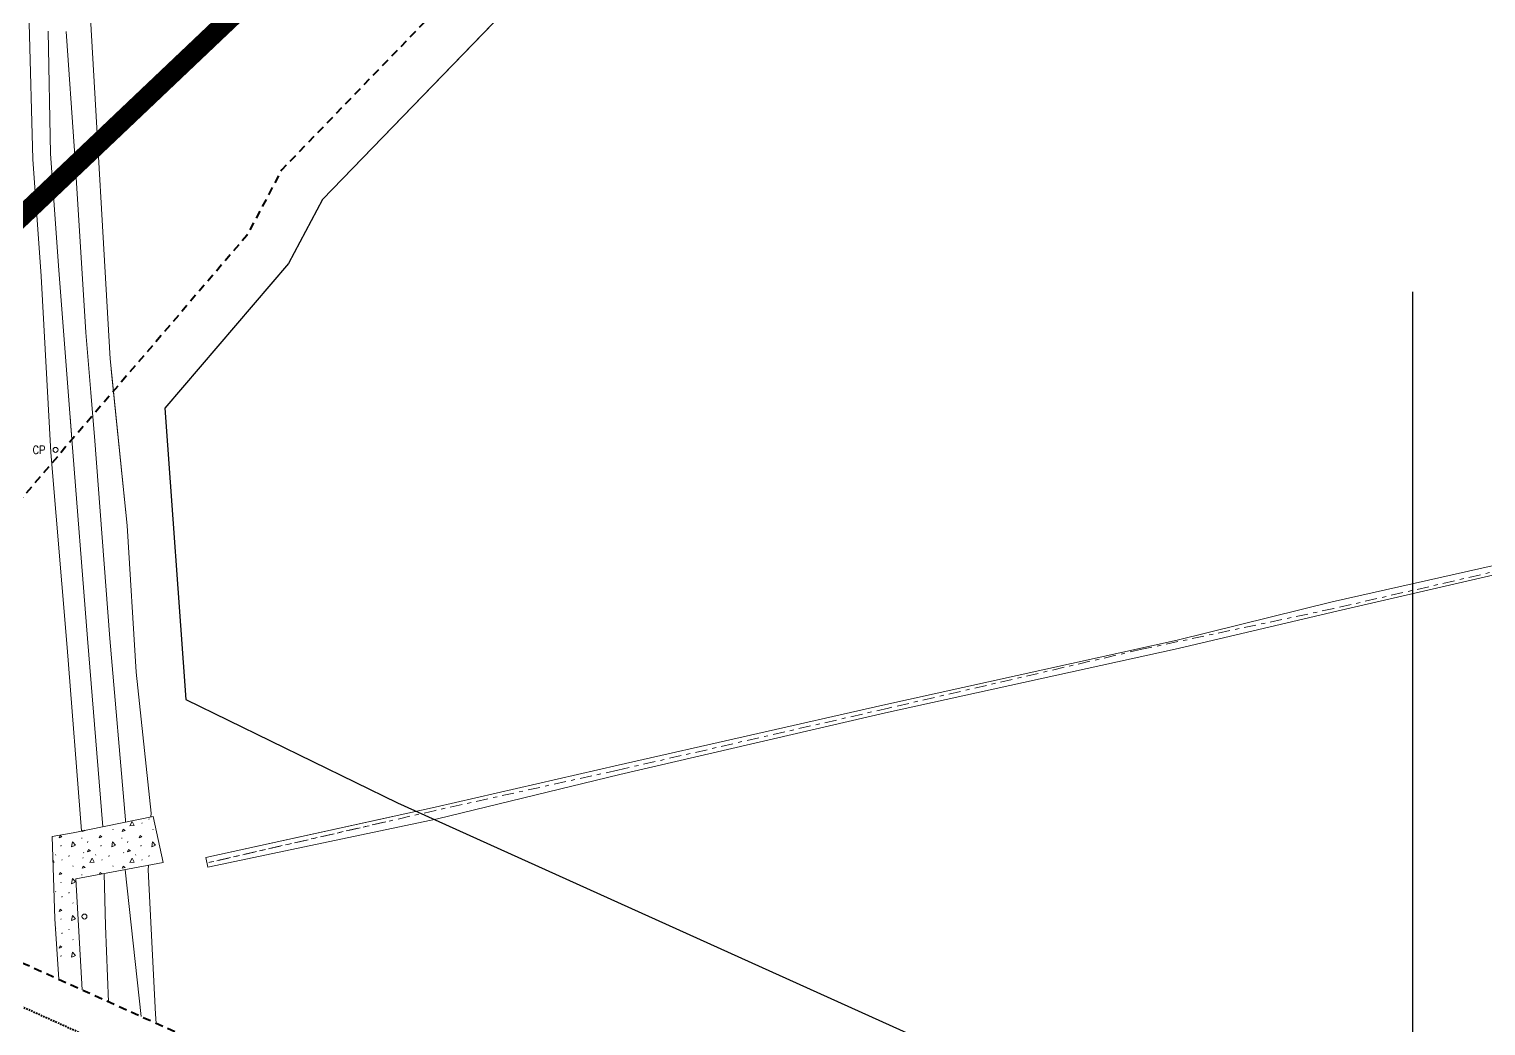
# Model space of a CAD drawing. Header units: metres. Extents: x -703672 to 3951284, y -4124475 to 4104628.
# Drawn here: x 327111.4 to 327257, y 4103983 to 4104082.7 of the extents above; entities that cross this region are included whole.
import ezdxf
from ezdxf.enums import TextEntityAlignment as Align

# ---------------------------------------------------------------- set-up
doc = ezdxf.new("R2010")
doc.units = ezdxf.units.M
doc.header["$MEASUREMENT"] = 0
doc.linetypes.add('DGN Style 2', pattern=[1.3283826688107345, 0.7970296012864407, -0.5313530675242938])
doc.linetypes.add('DGN Style 7', pattern=[2.6567653376214695, 1.195544401929661, -0.5313530675242938, 0.3985148006432204, -0.5313530675242938])
for name, color, linetype, lineweight in [('0_가배수로', 6, 'DGN Style 2', 40), ('C-ANNO-TEXT', 7, 'Continuous', 25), ('C-PROP-CONS(Alpha)', 7, 'DGN Style 2', 40), ('V-ANNO-PATT', 9, 'Continuous', 0), ('V-DTCH-CNTR', 252, 'DGN Style 7', 0), ('V-DTCH-TOP~', 252, 'Continuous', 0), ('V-POWR-POLE', 7, 'Continuous', 0), ('V-SITE-WALK', 7, 'Continuous', 0)]:
    doc.layers.add(name, color=color, linetype=linetype, lineweight=lineweight)
doc.styles.add('Style-STANDARD', font='STANDARD.shx')

# ---------------------------------------------------------------- blocks, each defined once
blk = doc.blocks.new('POLE1_1')
at = {"layer": 'V-POWR-POLE', "linetype": 'ByBlock'}
blk.add_circle((6.589354597963393e-05, 6.589386612176895e-05), 0.16473379, dxfattribs=at)
blk = doc.blocks.new('NULL_70')
at = {"layer": 'V-POWR-POLE', "linetype": 'ByBlock', "xscale": 1.5, "yscale": 1.5, "zscale": 0.5}
blk.add_blockref('POLE1_1', (0, 0), dxfattribs=at)
blk = doc.blocks.new('NULL_69')
at = {"layer": 'V-POWR-POLE', "linetype": 'ByBlock'}
blk.add_blockref('NULL_70', (0, 0), dxfattribs=at)
at = {"layer": 'V-POWR-POLE', "linetype": 'ByBlock', "style": 'Style-STANDARD'}
blk.add_text('CP', height=0.8, dxfattribs=at).set_placement((-1, 0), align=Align.MIDDLE_RIGHT)
blk = doc.blocks.new('POLE1_3')
at = {"layer": 'V-POWR-POLE', "linetype": 'ByBlock'}
blk.add_circle((6.589357508346438e-05, 6.589386612176895e-05), 0.16473379, dxfattribs=at)
blk = doc.blocks.new('NULL_1848')
at = {"layer": 'V-POWR-POLE', "linetype": 'ByBlock', "xscale": 1.5, "yscale": 1.5, "zscale": 0.5}
blk.add_blockref('POLE1_3', (0, 0), dxfattribs=at)

msp = doc.modelspace()

# ---------------------------------------------------------------- linework, layer by layer
at = {"layer": '0_가배수로', "color": 9, "ltscale": 0.2, "transparency": 33554661, "flags": 128}
msp.add_lwpolyline([(327046.9351024613, 4104013.742851849), (327192.6252087915, 4103947.971507637), (327160.3804271012, 4103876.323355535), (327173.9380574852, 4103868.92564632)], dxfattribs=at)
at = {"layer": 'C-ANNO-TEXT', "color": 1, "lineweight": -2, "ltscale": 0.6, "const_width": 2}
msp.add_lwpolyline([(327554.8350382773, 4104380.16774108), (327275.3480059607, 4104220.406195212), (327093.3818080015, 4104047.583524398), (327001.8950954843, 4103885.810832099), (326940.431142319, 4103781.08774414), (326891.8948100628, 4103650.048591174), (326879.9189725379, 4103599.019840731), (326881.1756962286, 4103522.160821603), (327011.0294437818, 4103497.589092612), (327253.4385069069, 4103456.857713948), (327544.716564442, 4103334.973178718), (327826.9203376779, 4103396.417603671), (327953.6137947738, 4102865.62848762), (328093.7569675464, 4102751.786021037), (328281.8958965763, 4102788.880219985)], dxfattribs=at)
at = {"layer": 'C-ANNO-TEXT', "color": 4, "lineweight": 30, "ltscale": 0.6, "elevation": 5.983413176301609}
msp.add_lwpolyline([(327665.5729307538, 4104001.849001709), (327641.232378814, 4104115.978905268), (327619.8861136422, 4104216.068960391), (327591.7260042686, 4104314.452543943), (327580.4504597362, 4104313.59571581), (327573.2267021704, 4104352.255640398), (327528.9121857327, 4104334.941619649), (327474.4079680003, 4104310.967645216), (327379.6999764125, 4104258.140628737), (327339.8195604153, 4104230.764450457), (327333.9914384905, 4104229.543941272), (327219.5630500407, 4104141.476783445), (327182.0491303254, 4104108.423911608), (327140.7227356881, 4104065.652639747), (327137.3190008439, 4104059.241637646), (327124.9503086815, 4104044.794111523), (327127.0686271138, 4104015.680140578)], dxfattribs=at)
at = {"layer": 'C-ANNO-TEXT', "color": 251, "lineweight": 30, "ltscale": 0.6, "elevation": 5.983413176301609}
msp.add_lwpolyline([(327344.4810744388, 4103975.106158198), (327519.4609574685, 4103989.493506075), (327567.1423479246, 4103995.960552649), (327618.4078448146, 4104000.15195829), (327665.5729307538, 4104001.849001709), (327641.232378814, 4104115.978905268), (327619.7443724439, 4104216.564164684), (327591.7260042686, 4104314.452543943), (327580.4504597362, 4104313.59571581), (327573.2267021704, 4104352.255640398), (327529.2050396148, 4104335.056039902), (327475.0566468335, 4104311.252970103), (327380.3080882658, 4104258.479826458), (327339.8195604153, 4104230.764450457), (327333.9914384905, 4104229.543941272), (327219.5630500407, 4104141.476783445), (327181.6303627212, 4104107.99050281), (327140.7227356881, 4104065.652639747), (327137.3190008439, 4104059.241637646), (327124.9503086815, 4104044.794111523), (327127.0686271138, 4104015.680140578), (327148.2210934783, 4104005.32173222), (327237.5672886667, 4103964.986671002)], dxfattribs=at)
at = {"layer": 'C-ANNO-TEXT', "color": 0, "lineweight": -2, "ltscale": 0.6}
msp.add_lwpolyline([(327249.6568795011, 4104056.41952674), (327249.6568795011, 4103861.9290809)], dxfattribs=at)
at = {"layer": 'C-PROP-CONS(Alpha)', "color": 9, "transparency": 33554661, "flags": 128}
msp.add_lwpolyline([(328051.3527000129, 4102748.37939936), (328033.3155557459, 4102763.759859016), (328008.635876491, 4102785.194791595), (328001.0587122234, 4102791.754994317), (327978.7635198684, 4102811.492673358), (327966.1439298082, 4102822.81362133), (327961.8799502737, 4102829.347595384), (327957.057644274, 4102838.760785415), (327950.9142166439, 4102852.447486374), (327944.9108842695, 4102882.46314165), (327922.9503158275, 4102979.617200589), (327922.1960612735, 4102984.074704956), (327896.895254712, 4103096.805002357), (327873.602682129, 4103197.996084934), (327970.2778919048, 4103222.03458913), (327945.2853782952, 4103305.343080384), (327930.2819876203, 4103330.564998057), (327883.5789010234, 4103409.045375251), (327883.5789010235, 4103409.045375251), (327870.9613363898, 4103413.475533437), (327831.8293273544, 4103476.306306486), (327799.6734495071, 4103521.613691107), (327806.6592676204, 4103526.955593927), (327784.9216440988, 4103571.617824119), (327626.2738909589, 4103555.289453546), (327612.5795421994, 4103537.316554541), (327610.912267143, 4103605.482858766), (327464.3899750119, 4103600.408329677), (327376.9287606052, 4103410.137822579), (327521.4700117525, 4103346.727226583), (327528.8281654069, 4103347.647212733), (327568.3287292437, 4103211.27215154), (327234.5934998402, 4103358.397358307), (327245.9429127203, 4103450.162797557), (327247.4057606828, 4103462.282137395), (327240.1466832621, 4103465.304146356), (327209.4846702361, 4103470.912804143), (327163.5775247305, 4103479.173001934), (327097.1773292364, 4103490.791457197), (327094.8037589096, 4103490.336329404), (327087.5669605479, 4103491.465917642), (327077.449539086, 4103494.95888159), (327074.0302851388, 4103496.139353393), (327072.3445527111, 4103496.70369043), (327040.4265800085, 4103507.290822693), (327024.6254833043, 4103509.746641063), (327005.0554566061, 4103511.621346213), (326997.3663593705, 4103513.401218432), (326987.1858611336, 4103509.176851866), (326924.9401869376, 4103516.679666858), (326868.1898380349, 4103514.452095245, -0.4874798272826256), (326842.7291952347, 4103544.504835935), (326855.8128268328, 4103607.653487044), (326872.3549334486, 4103674.829124694), (326885.7849688843, 4103716.963841686), (326897.1820855098, 4103756.392376348), (326911.8079730987, 4103792.562866542), (326942.7784593481, 4103859.495280759), (326985.0309523789, 4103937.170100313), (327038.3759761521, 4104017.339902852), (327049.9699591843, 4104031.93014326), (327093.2772874826, 4104085.216318096), (327121.0561478767, 4104115.05712215), (327147.4927338528, 4104141.109056442), (327201.0579048989, 4104189.950156559), (327247.8236230445, 4104227.241544621), (327274.2756034104, 4104246.458416275), (327310.9052788371, 4104272.189052842), (327338.7507480193, 4104290.682435896), (327394.3822770293, 4104323.718145463), (327454.7797406209, 4104356.193582261), (327554.8217139727, 4104397.588329164), (327560.1573850386, 4104391.696800068), (327629.8959608893, 4104414.015198105), (327759.0313031515, 4104448.398455133), (327757.2739255879, 4104455.165774307), (328107.0540342975, 4104542.510103815), (328119.3380608568, 4104542.510103815), (328124.6483431717, 4104536.17317302), (328129.4254646109, 4104518.549251009), (328131.921990407, 4104503.029638088), (328135.078302787, 4104500.213224401), (328154.085317786, 4104500.667789092), (328149.8985258908, 4104547.783738694), (328149.7745655841, 4104555.824714896), (328168.0966631506, 4104560.116307975), (328180.1971601305, 4104561.571233069), (328186.8764764442, 4104562.389659171), (328203.8937110046, 4104564.517264253), (328194.5649608789, 4104557.623580912), (328191.4437345657, 4104556.202444898), (328187.3603782359, 4104545.719257489), (328182.8253075863, 4104532.763466077), (328181.3393865761, 4104525.839460123), (328180.4385673145, 4104514.508980992), (328180.3416913476, 4104501.519693172), (328182.9952471908, 4104464.369911368), (328121.0450735461, 4104464.115166628), (328089.3117504606, 4104492.939601823), (327768.6929376793, 4104411.193379837), (327762.394272341, 4104435.44831491), (327630.6153729495, 4104402.081270727), (327568.961239384, 4104381.975780278), (327586.7809209799, 4104362.299684941), (327579.7950375145, 4104360.190021981), (327526.9949811692, 4104339.560635842), (327472.178603134, 4104315.449356015), (327377.0616109308, 4104262.394203749), (327337.8150383515, 4104235.453131521), (327331.8477650884, 4104234.203481648), (327216.3820695355, 4104145.337984444), (327178.5929724798, 4104112.042658567), (327136.6371358891, 4104068.619937841), (327133.1617217513, 4104062.073926368), (327081.9927725713, 4104002.304896605), (327197.9125123062, 4103949.973291562), (327165.5484697489, 4103878.060140899), (327236.1839484199, 4103839.517953459), (327385.373955234, 4103849.829860281), (327376.9496945368, 4103947.711745712), (327522.7087312953, 4103959.659207741), (327570.1209276664, 4103966.104005254), (327619.9429955619, 4103970.187781311), (327675.5802737248, 4103972.189662043), (327840.2462419602, 4103985.686872555), (327861.3262067086, 4103740.757760243), (327930.6420660896, 4103742.354851621), (327992.4427256854, 4103748.227855178), (328033.5029494578, 4103744.724846469), (328070.8848923553, 4103745.586155542), (328069.9830035489, 4103756.769478619), (328241.8330771768, 4103770.442215998), (328288.4642937218, 4103241.598537642), (328052.9743225681, 4103223.495877456), (328046.3409570817, 4103208.988679592), (328077.9633670195, 4102853.33535271), (328045.914018165, 4102815.224954779), (328124.4115326538, 4102748.37939936)], format="xyb", dxfattribs=at)
at = {"layer": 'V-ANNO-PATT', "linetype": 'Continuous'}
for p, q in [((327122.6501759212, 4104003.266397661, 6.736827874631977), (327122.68577595, 4104003.34629759, 6.736924990158528)), ((327123.3694670793, 4104003.656097311, 6.740432444425686), (327123.4050671081, 4104003.735997239, 6.740529559952236)), ((327116.6580636313, 4104001.846198938, 6.704350602487274), (327116.66696287, 4104001.76629901, 6.704508817323614)), ((327117.2117508904, 4104001.374899363, 6.708159630925152), (327117.2472509215, 4104001.45489929, 6.708256038572031)), ((327119.7603191192, 4104002.698098172, 6.721008429891612), (327119.7958181247, 4104002.644798221, 6.7212835976162)), ((327120.657997787, 4104001.846198938, 6.727301646342418), (327120.6668970257, 4104001.76629901, 6.727459861178758)), ((327121.211685046, 4104001.374899363, 6.731110674780297), (327121.2471850772, 4104001.45489929, 6.731207082427176)), ((327123.7602532749, 4104002.698098172, 6.743959473746756), (327123.7957522803, 4104002.644798221, 6.744234641471344)), ((327114.0183940674, 4104000.15460046, 6.691473131101134), (327114.0538930729, 4104000.101300508, 6.691748298825715)), ((327114.5614917155, 4104001.01079969, 6.693441114192829), (327114.5970917451, 4104001.090799618, 6.693538095615793)), ((327115.3695704878, 4103999.980800616, 6.699459065744698), (327115.4051705166, 4104000.060700544, 6.699556181271255)), ((327116.7548462569, 4103999.795300782, 6.707656348156483), (327116.7904462865, 4103999.875300711, 6.707753329579454)), ((327116.8221496528, 4104000.380600256, 6.707257591191151), (327116.8577486567, 4104000.327300304, 6.707533332691831)), ((327118.018328223, 4104000.15460046, 6.714424174956278), (327118.0538272285, 4104000.101300508, 6.714699342680859)), ((327118.5614258712, 4104001.01079969, 6.716392158047974), (327118.5970259007, 4104001.090799618, 6.716489139470937)), ((327119.3695046435, 4103999.980800616, 6.722410109599842), (327119.4051046722, 4104000.060700544, 6.7225072251264)), ((327120.8220838084, 4104000.380600256, 6.730208635046296), (327120.8576828123, 4104000.327300304, 6.730484376546976)), ((327122.0182623787, 4104000.15460046, 6.737375218811422), (327122.0537613842, 4104000.101300508, 6.737650386536004)), ((327122.5613600268, 4104001.01079969, 6.739343201903118), (327122.5969600564, 4104001.090799618, 6.739440183326082)), ((327123.3694387991, 4103999.980800616, 6.745361153454986), (327123.4050388279, 4104000.060700544, 6.745458268981544)), ((327114.6502793297, 4103999.591100966, 6.695854495950989), (327114.6858793584, 4103999.671000895, 6.695951611477547)), ((327115.7603566833, 4103999.022801477, 6.702986095065775), (327115.7958556889, 4103998.969501526, 6.703261262790356)), ((327118.6502134853, 4103999.591100966, 6.718805539806134), (327118.6858135141, 4103999.671000895, 6.718902655332691)), ((327119.760290839, 4103999.022801477, 6.725937138920919), (327119.7957898445, 4103998.969501526, 6.7262123066455)), ((327122.650147641, 4103999.591100966, 6.741756583661278), (327122.6857476698, 4103999.671000895, 6.741853699187836)), ((327114.5614634353, 4103997.335502995, 6.698369823222137), (327114.5970634649, 4103997.415502923, 6.698466804645101)), ((327116.6580353511, 4103998.170902243, 6.709279311516582), (327116.6669345898, 4103998.091002315, 6.709437526352922)), ((327114.0183657872, 4103996.479303765, 6.696401840130434), (327114.0538647927, 4103996.426003813, 6.696677007855016)), ((327114.6502510494, 4103995.915804271, 6.700783204980297), (327114.6858510782, 4103995.995704199, 6.700880320506847)), ((327115.3695422076, 4103996.305503921, 6.704387774774005), (327115.4051422364, 4103996.385403849, 6.704484890300556)), ((327115.7603284031, 4103995.347504782, 6.707914804095083), (327115.7958274086, 4103995.29420483, 6.708189971819664)), ((327114.0183375069, 4103992.804007069, 6.701330549159742), (327114.0538365124, 4103992.750707117, 6.701605716884323)), ((327114.561435155, 4103993.660206299, 6.703298532251438), (327114.5970351846, 4103993.740206227, 6.703395513674408)), ((327115.3695139273, 4103992.630207225, 6.709316483803313), (327115.4051139561, 4103992.710107153, 6.709413599329864)), ((327114.6502227692, 4103992.240507576, 6.705711914009605), (327114.685822798, 4103992.320407504, 6.705809029536155)), ((327115.7603001228, 4103991.672208087, 6.712843513124383), (327115.7957991284, 4103991.618908135, 6.713118680848972)), ((327114.5614068749, 4103989.984909604, 6.708227241280746), (327114.5970069044, 4103990.064909532, 6.708324222703709))]:
    msp.add_line(p, q, dxfattribs=at)
at = {"layer": 'V-ANNO-PATT', "linetype": 'Continuous', "extrusion": (-0.005737755803885139, 0.001341057917844616, 0.9999826397103083), "flags": 128}
for points, elevation in [([(327116.1052361783, 4104001.84436814), (327116.3450361782, 4104002.29716814), (327116.5315361784, 4104001.879868139), (327116.1141361785, 4104001.84436814)], 3633.492901554925), ([(327112.1052361782, 4103998.16906814), (327112.3450361783, 4103998.621868141), (327112.5315361785, 4103998.20456814), (327112.114136178, 4103998.16906814)], 3633.492901554919), ([(327116.105236178, 4103998.16906814), (327116.3450361783, 4103998.621868142), (327116.5315361782, 4103998.20456814), (327116.1141361781, 4103998.16906814)], 3633.492901554922)]:
    msp.add_lwpolyline(points, dxfattribs=dict(at, elevation=elevation))
at = {"layer": 'V-ANNO-PATT', "linetype": 'Continuous', "extrusion": (-0.005737755805324997, 0.001341057915015519, 0.9999826397103038), "flags": 128}
for points, elevation in [([(327109.039436176, 4104000.650068153), (327109.1459361761, 4104000.872068155), (327109.3235361761, 4104000.738868155), (327109.039436176, 4104000.650068153)], 3633.492889473299), ([(327113.0394361758, 4104000.650068153), (327113.145936176, 4104000.872068155), (327113.323536176, 4104000.738868154), (327113.0394361758, 4104000.650068153)], 3633.492889473297), ([(327117.039436176, 4104000.650068152), (327117.145936176, 4104000.872068156), (327117.3235361762, 4104000.738868155), (327117.039436176, 4104000.650068152)], 3633.492889473292), ([(327109.0394361762, 4103996.974768156), (327109.1459361761, 4103997.196768154), (327109.3235361764, 4103997.063568154), (327109.0394361762, 4103996.974768156)], 3633.492889473303), ([(327109.039436176, 4103993.299468155), (327109.1459361761, 4103993.521468153), (327109.3235361761, 4103993.388268153), (327109.039436176, 4103993.299468155)], 3633.492889473313), ([(327109.0394361762, 4103989.624168155), (327109.145936176, 4103989.846168153), (327109.3235361763, 4103989.712968153), (327109.0394361762, 4103989.624168155)], 3633.492889473319)]:
    msp.add_lwpolyline(points, dxfattribs=dict(at, elevation=elevation))
at = {"layer": 'V-ANNO-PATT', "linetype": 'Continuous', "extrusion": (-0.005737755804522533, 0.001341057916962076, 0.9999826397103057), "flags": 128}
for points, elevation in [([(327110.2956361774, 4103999.736668143), (327110.3660361774, 4104000.244168143), (327110.6840361774, 4103999.915768142), (327110.3039361774, 4103999.739668143)], 3633.492897724468), ([(327114.2956361775, 4103999.736668142), (327114.3660361772, 4104000.244168144), (327114.6840361774, 4103999.915768143), (327114.3039361775, 4103999.739668141)], 3633.492897724466), ([(327118.2956361775, 4103999.736668142), (327118.3660361773, 4104000.244168143), (327118.6840361775, 4103999.915768143), (327118.3039361772, 4103999.739668143)], 3633.492897724465), ([(327110.2956361771, 4103996.061368143), (327110.3660361771, 4103996.568868142), (327110.6840361774, 4103996.240468141), (327110.3039361773, 4103996.06436814)], 3633.492897724466), ([(327110.2956361774, 4103992.386068141), (327110.3660361774, 4103992.89356814), (327110.6840361773, 4103992.565168142), (327110.3039361773, 4103992.389068141)], 3633.492897724464), ([(327110.2956361771, 4103988.710768141), (327110.3660361773, 4103989.21826814), (327110.6840361774, 4103988.889868142), (327110.3039361773, 4103988.713768141)], 3633.492897724464)]:
    msp.add_lwpolyline(points, dxfattribs=dict(at, elevation=elevation))
at = {"layer": 'V-ANNO-PATT', "linetype": 'Continuous', "extrusion": (-0.005737755803451683, 0.001341057920544123, 0.9999826397103071), "elevation": 3633.49291277549, "flags": 128}
msp.add_lwpolyline([(327111.5495343374, 4104001.434494512), (327111.6306361795, 4104001.37366813), (327111.3465361792, 4104001.284868132)], dxfattribs=at)
at = {"layer": 'V-ANNO-PATT', "linetype": 'Continuous', "extrusion": (-0.0005504714836105864, -0.001147461137028817, 0.9999991901567146), "elevation": -4882.548037071656, "flags": 128}
msp.add_lwpolyline([(327116.6468967144, 4103999.566465675), (327116.7048789051, 4103999.687329804)], dxfattribs=at)
at = {"layer": 'V-ANNO-PATT', "linetype": 'Continuous', "extrusion": (-0.005737755802783037, 0.00134105791840482, 0.9999826397103139), "flags": 128}
for points, elevation in [([(327115.3465361807, 4104001.284868143), (327115.4530361805, 4104001.506868145), (327115.6306361805, 4104001.373668145), (327115.3465361807, 4104001.284868143)], 3633.492904214521), ([(327111.3465361806, 4103997.609568146), (327111.4530361809, 4103997.831568143), (327111.6306361805, 4103997.698368143), (327111.3465361806, 4103997.609568146)], 3633.492904214512), ([(327115.3465361807, 4103997.609568146), (327115.4530361808, 4103997.831568145), (327115.6306361806, 4103997.698368144), (327115.3465361807, 4103997.609568146)], 3633.49290421452)]:
    msp.add_lwpolyline(points, dxfattribs=dict(at, elevation=elevation))
at = {"layer": 'V-ANNO-PATT', "linetype": 'Continuous', "extrusion": (-0.005737755805649739, 0.001341057914582529, 0.9999826397103025), "flags": 128}
for points, elevation in [([(327111.8832361752, 4103999.260168158), (327111.9898361753, 4103999.482168158), (327112.1674361753, 4103999.34896816), (327111.8832361752, 4103999.260168158)], 3633.49288759008), ([(327115.8832361752, 4103999.260168157), (327115.9898361754, 4103999.482168157), (327116.1674361754, 4103999.348968159), (327115.8832361752, 4103999.260168157)], 3633.492887590073)]:
    msp.add_lwpolyline(points, dxfattribs=dict(at, elevation=elevation))
at = {"layer": 'V-ANNO-PATT', "linetype": 'Continuous', "extrusion": (-0.00573775580289706, 0.00134105791935367, 0.9999826397103119), "elevation": 3633.492908071283, "flags": 128}
msp.add_lwpolyline([(327108.412484016, 4103998.470951339), (327108.5315361807, 4103998.204568134), (327108.4215499012, 4103998.195213767)], dxfattribs=at)
at = {"layer": 'V-ANNO-PATT', "linetype": 'Continuous', "extrusion": (-0.005737755804971426, 0.00134105791548695, 0.9999826397103052), "elevation": 3633.492891523715, "flags": 128}
msp.add_lwpolyline([(327113.0395033265, 4103996.974908123), (327113.1459361764, 4103997.196768152), (327113.3235361763, 4103997.063568149), (327113.0404576067, 4103996.975087414)], dxfattribs=at)
at = {"layer": 'V-DTCH-CNTR', "extrusion": (0.04399909572953439, 0.01012149876362791, 0.9989802975223091), "elevation": 55938.0029319105, "flags": 128}
msp.add_lwpolyline([(3926202.938838441, -1237606.895733559), (3926202.938838442, -1237588.70451268)], dxfattribs=at)
at = {"layer": 'V-DTCH-CNTR'}
msp.add_polyline3d([(327380.8569517949, 4104056.727956901, 6.224139982300208), (327355.271118215, 4104050.644582179, 5.628140866417482), (327321.2170581747, 4104043.007031996, 5.692575617244771), (327277.173545497, 4104032.907240895, 5.611006878569249), (327241.8112661943, 4104024.764336471, 5.584912882426522), (327222.5981098633, 4104020.685321832, 5.544064646532199), (327197.2726577161, 4104014.801384991, 5.495660776269048), (327170.2219188932, 4104008.603463146, 5.161191209118087), (327152.0240574398, 4104004.579986087, 4.937459783861897), (327129.3447574654, 4103999.362867352, 5.989206003562145)], dxfattribs=at)
at = {"layer": 'V-DTCH-TOP~', "linetype": 'Continuous'}
for q in [(327152.2159892071, 4104003.742355859, 5.696969403707087), (327145.7274235518, 4104002.37702453, 5.903410200800025)]:
    msp.add_line((327129.2372089672, 4103998.907134913, 6.42806437305962), q, dxfattribs=at)
at = {"layer": 'V-DTCH-TOP~', "linetype": 'Continuous', "extrusion": (0.03538897503612324, -0.01307829851603083, 0.9992880358304197), "elevation": -42090.13091997899, "flags": 128}
msp.add_lwpolyline([(3962945.49915882, 1114973.392647272), (3962935.169568602, 1114989.48492775), (3962934.333755729, 1114988.993157327)], dxfattribs=at)
at = {"layer": 'V-DTCH-TOP~', "linetype": 'Continuous', "extrusion": (-0.2075596809256497, 0.001240209432221472, 0.9782215703687006), "elevation": -62801.88550320834, "flags": 128}
msp.add_lwpolyline([(-4105865.299532166, 296006.2748555787), (-4105879.936855717, 296004.550658173), (-4105879.96444438, 296004.5506913557)], dxfattribs=at)
at = {"layer": 'V-DTCH-TOP~', "linetype": 'Continuous', "extrusion": (0.7624881987865425, 0.0321171842772133, 0.6462044824862776), "elevation": 381236.6973766252, "flags": 128}
msp.add_lwpolyline([(4086583.019634982, -322802.4162414097), (4086590.60840036, -322802.4101639201), (4086595.833265685, -322802.5491864485)], dxfattribs=at)
at = {"layer": 'V-DTCH-TOP~', "linetype": 'Continuous'}
for points in [[(327116.6203023365, 4104002.525479825, 6.594846203071768), (327115.1797856115, 4104020.852463046, 6.640644492410125), (327113.5470580084, 4104040.377384878, 6.730784378416317), (327112.6065241744, 4104057.994729472, 6.812582933412955), (327111.7461608212, 4104069.700981434, 6.798979028202233), (327111.3919688872, 4104083.295404357, 6.766284918627875), (327112.624625273, 4104087.13339784, 6.78903369441273), (327124.4935601532, 4104103.08057265, 6.983339158770974), (327135.8738186107, 4104115.437251884, 6.949272148099595), (327149.431697269, 4104128.893427441, 6.84526802411628), (327160.5393334162, 4104139.577441014, 6.931538334105866), (327170.7891030138, 4104148.3641908, 6.88578467363682), (327182.0556419123, 4104158.322254553, 6.952138941392455), (327186.5054577487, 4104160.725003471, 6.792433278193606), (327186.5054577487, 4104160.725003471, 6.792433278193606), (327189.8309996752, 4104163.829690676, 6.933883670046846), (327204.7242833026, 4104177.466259415, 6.993098416471675), (327212.1680921878, 4104184.110924651, 7.235128493305986), (327220.0017543239, 4104189.925595253, 7.382984637562117)], [(327123.563270435, 4104003.937288472, 6.706042822233478), (327123.5818284116, 4104004.297062101, 6.705700638213145), (327122.1061189211, 4104018.409537614, 7.247535777190947), (327121.1787652805, 4104033.049147679, 7.320353503126817), (327119.4871460873, 4104049.713503405, 7.352939995573038), (327117.5377400346, 4104083.771134896, 6.948859604857731), (327118.843061302, 4104088.793269723, 6.953750842877852), (327127.469980254, 4104099.732423168, 6.921423825156687), (327134.0805880364, 4104107.032650729, 6.858208032466308), (327141.7116904737, 4104115.324897422, 6.592256765758137), (327143.0088010806, 4104116.668063921, 6.662859229010223), (327151.8507098801, 4104125.744152832, 6.942706374499686), (327163.3785000448, 4104136.220217946, 6.654685894991474), (327173.6455313159, 4104144.76517962, 6.711453846043305), (327188.657928218, 4104157.908259223, 6.884906175842559)], [(327118.7678102541, 4104002.941806703, 5.382488674032309), (327117.2149205201, 4104021.768701715, 5.456480468686408), (327115.6709772492, 4104041.697430133, 5.357602263769884), (327114.3447907546, 4104058.585474209, 5.592441712006284), (327113.5112037247, 4104070.220583905, 5.510812461250445), (327113.2979529861, 4104082.477725599, 5.655683654516118)], [(327121.033710246, 4104003.412181193, 5.54898426614298), (327121.0351908186, 4104003.619201684, 5.549035950151506), (327119.4435641119, 4104021.771630637, 5.400426347416563), (327117.9401094359, 4104041.957216115, 5.355961337842217), (327117.0588213329, 4104052.363995594, 5.407303042844617), (327115.9405927596, 4104070.514245924, 5.510908749979656), (327115.0912279877, 4104082.442457596, 5.615644035728444)], [(327380.7183337423, 4104057.172218148, 6.186580123232979), (327355.1189816162, 4104051.236505598, 6.119817466597098), (327321.0791675427, 4104043.368147778, 6.136818909257258), (327276.889487673, 4104033.372932646, 6.106252438221091), (327241.6260409749, 4104025.430815488, 6.067371334167973), (327226.1544150492, 4104021.596234443, 5.932970517757354), (327196.7068290932, 4104015.094055023, 5.990487807223978), (327170.2536655435, 4104009.112945009, 5.478604218782394), (327151.96356177, 4104004.909500001, 5.701785679061338), (327129.0659884856, 4103999.861472702, 6.44661801441773), (327129.2372089672, 4103998.907134913, 6.42806437305962)], [(327381.1090192792, 4104056.048291865, 6.381612680935156), (327355.3920706942, 4104050.380553615, 5.89718142281248), (327321.336438276, 4104042.586227194, 6.136692979488359), (327277.1655398233, 4104032.600015238, 6.105986466991375), (327241.6788457053, 4104024.400887485, 6.067988611211376), (327226.2468118906, 4104020.776327167, 5.933044592428679), (327196.9820835726, 4104014.326436163, 5.997015121744774), (327170.434733469, 4104008.154060093, 5.478302995796128), (327152.2159892071, 4104003.742355859, 5.696969403707087)], [(327123.563270435, 4104003.937288472, 6.706042822233478), (327123.5818284116, 4104004.297062101, 6.705700638213145), (327122.1061189211, 4104018.409537614, 7.247535777190947), (327121.1787652805, 4104033.049147679, 7.320353503126817), (327119.5929923991, 4104048.670797932, 7.350901026015038)], [(327121.033710246, 4104003.412181193, 5.54898426614298), (327121.0351908186, 4104003.619201684, 5.549035950151506), (327119.4435641119, 4104021.771630637, 5.400426347416563), (327117.9401094359, 4104041.957216115, 5.355961337842217), (327117.5701363967, 4104046.326080075, 5.377515068764239)], [(327118.7678102541, 4104002.941806703, 5.382488674032309), (327117.2149205201, 4104021.768701715, 5.456480468686408), (327115.6709772492, 4104041.697430133, 5.357602263769884), (327115.4962676658, 4104043.922232722, 5.388539618623412)], [(327116.6203023365, 4104002.525479825, 6.594846203071768), (327115.1797856115, 4104020.852463046, 6.640644492410125), (327113.5470580084, 4104040.377384878, 6.730784378416317), (327113.482428898, 4104041.587966855, 6.736405194646764)], [(327124.0990904815, 4103983.29613068, 6.831468564753251), (327124.0251978663, 4103984.209133752, 6.84275594221193), (327123.2901889794, 4103998.64320343, 6.71107807539758), (327123.3128677866, 4103999.082865412, 6.710659908827829)]]:
    msp.add_polyline3d(points, dxfattribs=at)
at = {"layer": 'V-SITE-WALK', "linetype": 'Continuous'}
msp.add_line((327113.9529384615, 4103993.746339581, 6.694048932676154), (327113.6822251657, 4104001.979471746, 6.696631228025709), dxfattribs=at)
msp.add_line((327113.9529384615, 4103993.746339581, 6.694048932676154), (327113.6822251657, 4104001.979471746, 6.696631228025709), dxfattribs=at)
at = {"layer": 'V-SITE-WALK', "linetype": 'Continuous', "extrusion": (-0.000659536176966561, 0.009825783104174682, 0.9999515083234891), "elevation": 40115.90265079556, "flags": 128}
msp.add_lwpolyline([(327114.2925489068, 4103791.63013737), (327113.886201448, 4103797.683616348)], dxfattribs=at)
at = {"layer": 'V-SITE-WALK', "linetype": 'Continuous'}
msp.add_polyline3d([(327116.6861064392, 4103986.642699211, 6.769558209452924), (327116.0681583373, 4103997.721712196, 6.66076278493609), (327124.7792290786, 4103999.358368854, 6.710006135890303), (327123.7795291839, 4104003.982181274, 6.751882302470683), (327115.7837308635, 4104002.322346523, 6.641979267536051), (327113.6822251657, 4104001.979471746, 6.696631228025709)], dxfattribs=at)

# ---------------------------------------------------------------- block references
at = {"layer": 'V-POWR-POLE'}
for name, p in [('NULL_69', (327114.0339644351, 4104040.624253753, 6.677873546366783)), ('NULL_1848', (327114.0339644351, 4104040.624253753, 6.677873546366783)), ('NULL_1848', (327116.9203387072, 4103993.959888403, 6.901702366339769))]:
    msp.add_blockref(name, p, dxfattribs=at)

# ---------------------------------------------------------------- texts
at = {"layer": 'V-POWR-POLE', "style": 'Style-STANDARD'}
msp.add_text('CP', height=0.8, dxfattribs=at).set_placement((327113.0339644351, 4104040.624253753, 6.677873546366783), align=Align.MIDDLE_RIGHT)

doc.saveas('drawing.dxf')
